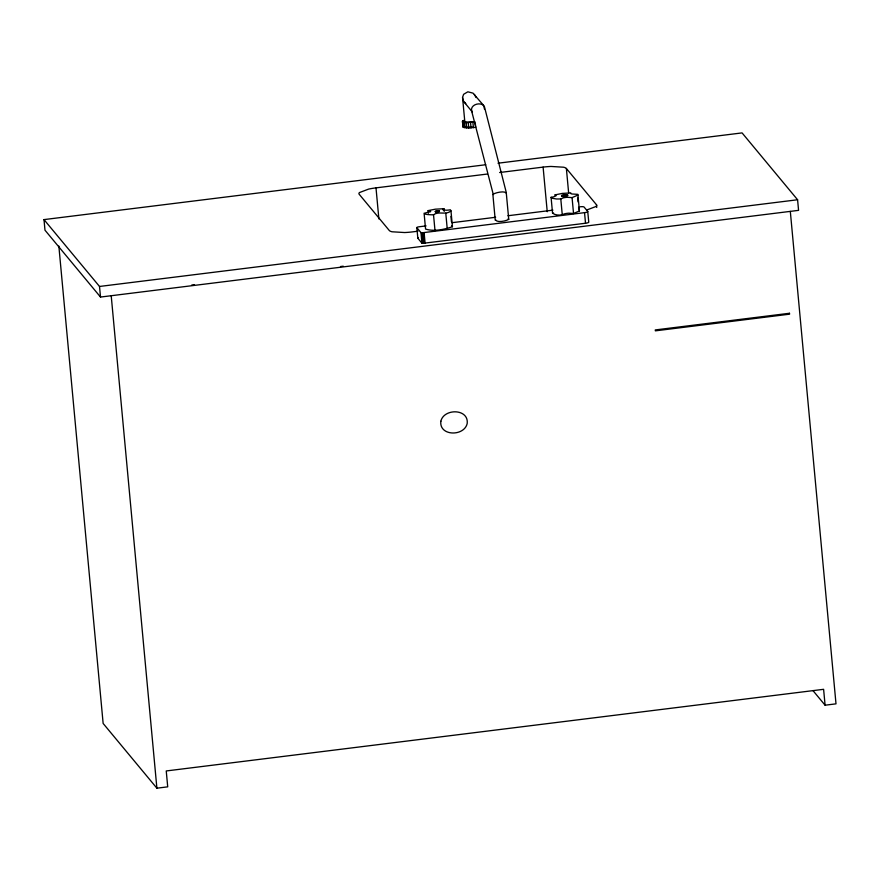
<?xml version="1.0" encoding="UTF-8"?>
<svg xmlns="http://www.w3.org/2000/svg" width="880" height="880" viewBox="0 0 880 880"><rect width="100%" height="100%" fill="white"/><g stroke="black" fill="none" stroke-linecap="round" stroke-linejoin="round"><path stroke-width="1.32" d="M484.495 109.197L483.758 105.633L473.033 93.159L467.852 91.806L463.584 94.325L462.55 97.493L464.794 121.473L467.511 122.144L474.243 121.682M475.31 123.354L475.673 127.325L468.743 127.996L463.694 127.457L463.012 127.05L462.451 121.264L464.123 120.208M428.351 213.268L428.109 210.617L430.067 210.914A5.478 1.166 -5.3 0 1 430.309 211.816C418.891 213.829 426.866 214.819 433.532 214.808C438.658 210.771 446.182 215.49 450.967 210.837L450.34 209.792A5.379 1.144 -5.3 0 1 446.369 210.21L443.355 209.946A4.906 1.045 -5.3 0 1 443.058 209.143L443.96 208.725L444.213 211.376M450.967 210.837L452.441 226.721C444.323 229.471 433.785 231.792 425.557 229.053L424.094 213.169M484.44 106.711L506.22 192.258L508.739 219.351C505.637 221.243 496.837 222.86 495.671 219.89M577.962 195.063L572.066 197.615L567.391 197.296A6.083 1.298 -5.3 0 0 563.046 197.934L560.802 198.957L556.556 199.001L552.134 198.264L551.078 197.285A6.149 1.309 -5.3 0 0 553.861 196.768L555.929 195.855A5.632 1.199 -5.3 0 0 555.302 195.085L554.73 194.953L562.342 193.402L570.867 192.951A6.05 1.287 -5.3 0 0 572.11 194.007L577.863 194.337L579.436 210.947L573.54 213.499L568.865 213.18A6.083 1.298 -5.3 0 0 564.52 213.818C561 215.732 555.566 215.523 552.541 213.169L551.078 197.285M505.78 192.83C504.57 190.817 495.539 192.423 492.866 194.436L495.264 220.286M428.109 210.617L435.347 209.176L443.96 208.725M436.238 210.87L435.083 211.497L437.25 212.201C444.224 210.672 430.639 211.706 437.25 212.201L436.238 210.87L437.206 211.673M438.35 211.519L439.516 210.892L437.393 210.716L438.394 212.047L437.393 210.716M587.081 209.88L596.189 206.426A19.206 4.092 -5.3 0 0 596.475 204.754L566.379 168.498A19.206 4.092 -5.3 0 0 563.618 167.211L551.023 166.452A20.999 4.477 -5.3 0 0 543.103 167.112L499.631 172.513M564.366 195.987L563.332 194.865L561.737 195.371A2.926 0.627 -5.3 0 0 562.265 195.954L564.421 196.526L567.589 195.811A2.926 0.627 -5.3 0 0 567.05 195.228M565.939 195.789L567.534 195.283A2.926 0.627 -5.3 0 0 566.995 194.7L564.905 194.667L565.994 196.317L564.905 194.667M462.451 121.264L463.199 122.166L466.169 122.661L475.189 122.034M498.014 163.207L742.071 132.902L797.588 199.76L798.567 210.353L100.507 297.055L44.979 230.186L44 219.604L485.749 164.736M417.978 231.198L412.544 231.88A20.999 4.477 -5.3 0 1 404.624 232.54L392.029 231.781A19.206 4.092 -5.3 0 1 389.268 230.483L359.172 194.238A19.206 4.092 -5.3 0 1 359.469 192.566L368.566 189.112A20.999 4.477 -5.3 0 1 376.002 187.869L487.399 174.031M426.096 225.907L419.276 226.754A2.882 0.616 -5.3 0 0 416.834 227.678L417.846 238.26L421.949 243.199L423.368 243.287L585.519 223.245A3.806 0.814 -5.3 0 0 588.753 222.035L587.73 211.453L584.034 206.998A3.311 0.704 -5.3 0 0 580.206 206.778M452.001 222.695L495.649 217.272M507.914 215.743L552.926 210.155M416.867 227.667L420.97 232.617L423.236 232.661L584.54 212.652A3.806 0.814 -5.3 0 0 587.774 211.442M44 219.604L99.517 286.462L797.588 199.76M191.774 285.01L194.502 284.669M340.505 266.53L343.233 266.189M58.85 246.048L103.136 723.448L156.893 788.194L167.717 786.841L166.243 770.957L823.614 689.315L825.088 705.199L836 703.846L790.317 211.398M473.044 127.237L465.795 127.072M566.456 195.173L561.781 195.899A2.926 0.627 -5.3 0 0 562.32 196.482L564.421 196.526L563.332 194.865M493.328 194.623L471.581 110.803C470.305 104.72 479.864 101.728 483.758 105.633M508.178 218.68L508.739 219.351M451.814 225.676L452.441 226.721M462.55 97.493L463.364 100.903L465.795 103.642M464.409 102.41L472.263 111.881L471.581 110.803M812.955 690.58L825.088 705.199M474.419 94.391L476.102 97.57M579.436 210.947L578.578 207.262M433.521 214.753L435.006 230.692M596.475 204.754L596.728 207.449M584.54 212.652L585.519 223.245M577.72 198L578.094 201.971M572.066 197.615L573.54 213.499M566.379 168.498L568.634 192.841M560.802 199.023L562.276 214.907M543.103 167.112L547.239 211.728M472.912 122.375L473.407 127.677M470.547 122.606L471.042 127.897M468.248 122.705L468.743 127.996M466.169 122.661L466.653 127.952M464.442 122.474L464.937 127.765M463.001 120.736L463.694 127.457M462.528 121.759L463.012 127.05M450.945 216.403L451.44 221.705M445.786 213.235L447.26 229.119M424.105 232.584L425.095 243.177M423.236 232.661L424.215 243.254M422.389 232.705L423.368 243.287M421.619 232.683L422.598 243.276M420.97 232.617L421.949 243.199M376.002 187.869L378.884 218.955M111.21 295.746L156.893 788.194M99.517 286.462L100.507 297.055M417.813 238.26A2.882 0.616 -5.3 0 1 418.363 237.765M553.542 213.026A6.149 1.309 -5.3 0 1 552.541 213.169M440.847 421.267C439.01 436.304 464.189 436.667 467.181 423.544C469.007 408.507 443.828 408.133 440.847 421.267M789.481 313.269L655.27 329.934L655.358 330.847L789.569 314.182L789.481 313.269"/></g></svg>
